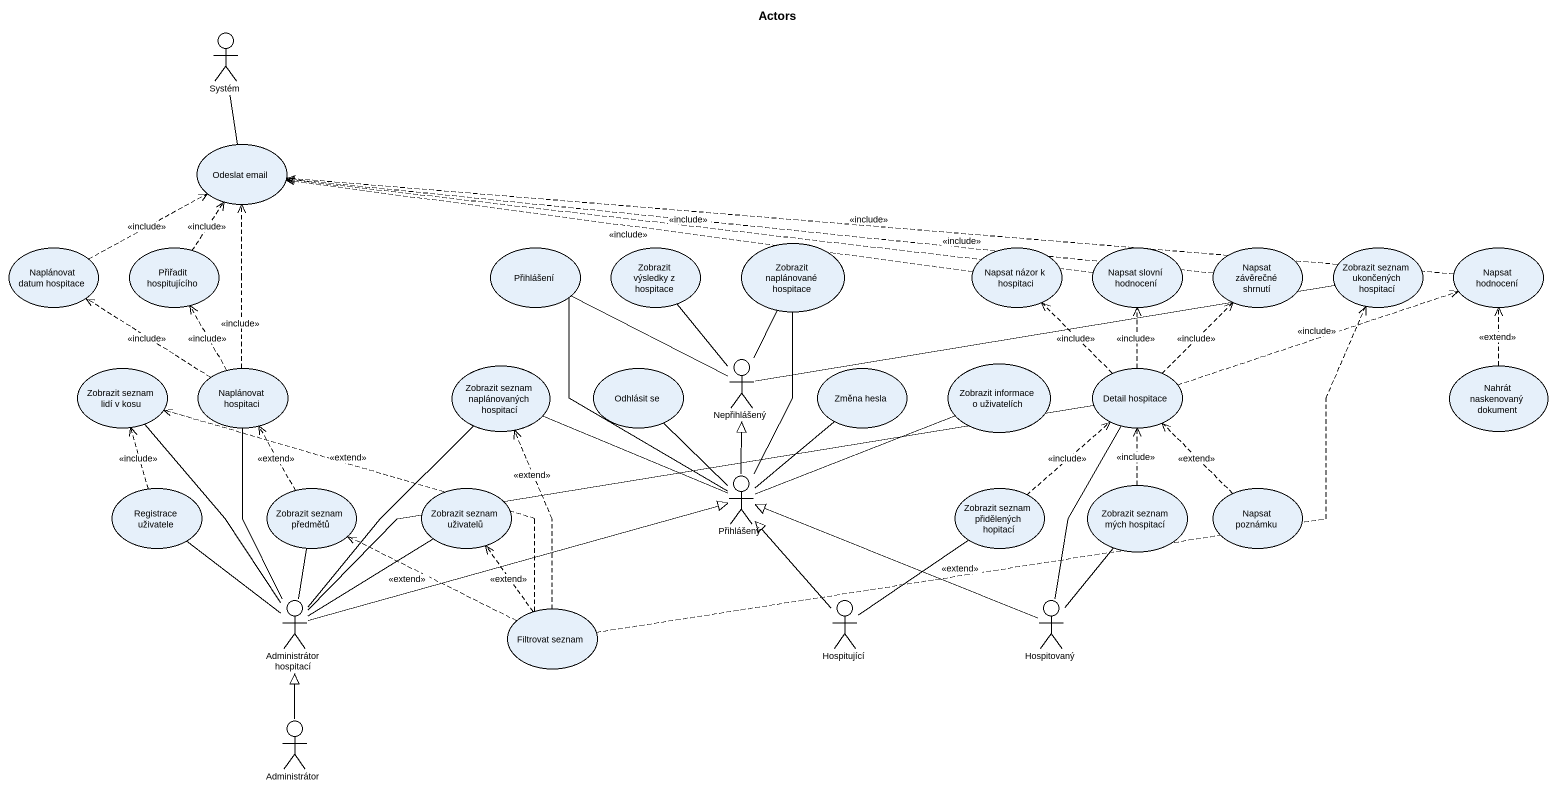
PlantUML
@startuml
title Actors
actor Systém
usecase "Odeslat email" as Odeslat_email
usecase "Naplánovat datum hospitace" as Naplánovat_datum_hospitace
usecase "Přiřadit hospitujícího" as Přiřadit_hospitujícího
usecase Přihlášení
usecase "Zobrazit výsledky z hospitace" as Zobrazit_výsledky_z
usecase "Zobrazit naplánované hospitace" as Zobrazit_naplánované
usecase "Napsat názor k hospitaci" as Napsat_názor_k_hospitaci
usecase "Napsat slovní hodnocení" as Napsat_slovní_hodnocení
usecase "Napsat závěrečné shrnutí" as Napsat_závěrečné_shrnutí
usecase "Zobrazit seznam ukončených hospitací" as Zobrazit_seznam_ukončených
usecase "Napsat hodnocení" as Napsat_hodnocení
usecase "Zobrazit seznam lidí v kosu" as Zobrazit_seznam_lidí_v_kosu
usecase "Naplánovat hospitaci" as Naplánovat_hospitaci
usecase "Zobrazit seznam naplánovaných hospitací" as Zobrazit_seznam
usecase "Odhlásit se" as Odhlásit_se
actor Nepřihlášený
usecase "Změna hesla" as Změna_hesla
usecase "Zobrazit informace o uživatelích" as Zobrazit_informace_o
usecase "Detail hospitace" as Detail_hospitace
usecase "Nahrát naskenovaný dokument" as Nahrát_naskenovaný_dokument
actor Přihlášený
usecase "Zobrazit seznam mých hospitací" as Zobrazit_seznam_mých
usecase "Registrace uživatele" as Registrace_uživatele
usecase "Zobrazit seznam předmětů" as Zobrazit_seznam_předmětů
usecase "Zobrazit seznam uživatelů" as Zobrazit_seznam_uživatelů
usecase "Zobrazit seznam přidělených hopitací" as Zobrazit_seznam_přidělených
usecase "Napsat poznámku" as Napsat_poznámku
actor "Administrátor hospitací" as Administrátor_hospitací
actor Hospitující
actor Hospitovaný
usecase "Filtrovat seznam" as Filtrovat_seznam
actor Administrátor
Odeslat_email -up- Systém
Naplánovat_datum_hospitace .right.> Odeslat_email : <<include>>
Přiřadit_hospitujícího .up.> Odeslat_email : <<include>>
Napsat_názor_k_hospitaci .left.> Odeslat_email : <<include>>
Napsat_slovní_hodnocení .left.> Odeslat_email : <<include>>
Napsat_závěrečné_shrnutí .left.> Odeslat_email : <<include>>
Napsat_hodnocení .left.> Odeslat_email : <<include>>
Naplánovat_hospitaci .up.> Odeslat_email : <<include>>
Naplánovat_hospitaci .up.> Naplánovat_datum_hospitace : <<include>>
Naplánovat_hospitaci .up.> Přiřadit_hospitujícího : <<include>>
Nepřihlášený -left- Přihlášení
Nepřihlášený -up- Zobrazit_výsledky_z
Nepřihlášený -up- Zobrazit_naplánované
Nepřihlášený -right- Zobrazit_seznam_ukončených
Detail_hospitace .up.> Napsat_názor_k_hospitaci : <<include>>
Detail_hospitace .up.> Napsat_slovní_hodnocení : <<include>>
Detail_hospitace .up.> Napsat_závěrečné_shrnutí : <<include>>
Detail_hospitace .right.> Napsat_hodnocení : <<include>>
Nahrát_naskenovaný_dokument .up.> Napsat_hodnocení : <<extend>>
Přihlášený -up- Přihlášení
Přihlášený -up- Zobrazit_naplánované
Přihlášený -left- Zobrazit_seznam
Přihlášený -up- Odhlásit_se
Přihlášený -up-|> Nepřihlášený
Přihlášený -up- Změna_hesla
Přihlášený -right- Zobrazit_informace_o
Zobrazit_seznam_mých .up.> Detail_hospitace : <<include>>
Registrace_uživatele .up.> Zobrazit_seznam_lidí_v_kosu : <<include>>
Zobrazit_seznam_předmětů .up.> Naplánovat_hospitaci : <<extend>>
Zobrazit_seznam_přidělených .up.> Detail_hospitace : <<include>>
Napsat_poznámku .up.> Detail_hospitace : <<extend>>
Administrátor_hospitací -up- Zobrazit_seznam_lidí_v_kosu
Administrátor_hospitací -up- Naplánovat_hospitaci
Administrátor_hospitací -up- Zobrazit_seznam
Administrátor_hospitací -right- Detail_hospitace
Administrátor_hospitací -right-|> Přihlášený
Administrátor_hospitací -up- Registrace_uživatele
Administrátor_hospitací -up- Zobrazit_seznam_předmětů
Administrátor_hospitací -up- Zobrazit_seznam_uživatelů
Hospitující -up-|> Přihlášený
Hospitující -up- Zobrazit_seznam_přidělených
Hospitovaný -up- Detail_hospitace
Hospitovaný -left-|> Přihlášený
Hospitovaný -up- Zobrazit_seznam_mých
Filtrovat_seznam .right.> Zobrazit_seznam_ukončených : <<extend>>
Filtrovat_seznam .left.> Zobrazit_seznam_lidí_v_kosu : <<extend>>
Filtrovat_seznam .up.> Zobrazit_seznam : <<extend>>
Filtrovat_seznam .left.> Zobrazit_seznam_předmětů : <<extend>>
Filtrovat_seznam .up.> Zobrazit_seznam_uživatelů : <<extend>>
Administrátor -up-|> Administrátor_hospitací
@enduml
